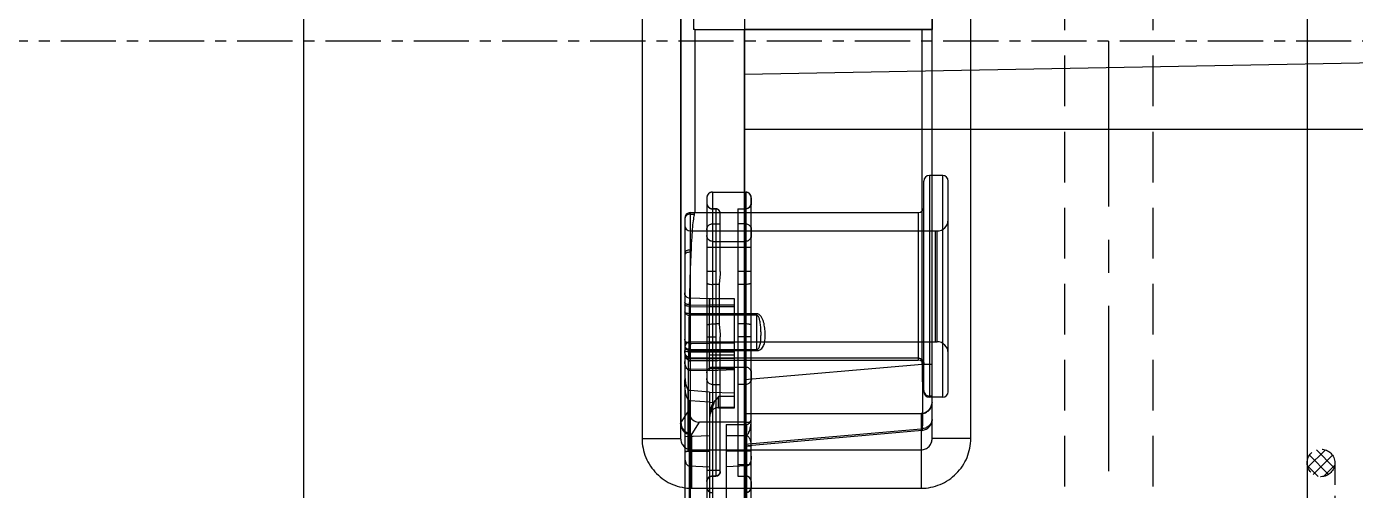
# Model space of a CAD drawing. Header units: millimetres. Extents: x 27275 to 28529, y -21406 to -20519.
# Drawn here: x 27474.2 to 27594.7, y -20817 to -20774.9 of the extents above; entities that cross this region are included whole.
import ezdxf

# ---------------------------------------------------------------- set-up
doc = ezdxf.new("R2010")
doc.units = ezdxf.units.MM
doc.header["$LTSCALE"] = 8
doc.linetypes.add('CENTER', pattern=[2, 1.25, -0.25, 0.25, -0.25])
doc.linetypes.add('HIDDEN', pattern=[0.375, 0.25, -0.125])
for name, color, linetype in [('Cav-cor', 30, 'Continuous'), ('CL', 1, 'Continuous'), ('Ru', 8, 'Continuous'), ('WT', 4, 'Continuous')]:
    doc.layers.add(name, color=color, linetype=linetype)

# ---------------------------------------------------------------- blocks, each defined once
blk = doc.blocks.new('20150513.134757')
at = {"layer": 'WT', "linetype": 'HIDDEN'}
h = blk.add_hatch(dxfattribs=at)
h.set_pattern_fill('ANSI37', color=125, scale=0.25, angle=180, style=0)
h.set_pattern_definition([(135, (36119.48756, -17509.4995), (0.561266008, 0.561266008), []), (45, (36119.48756, -17509.4995), (0.561266008, -0.561266008), [])])
h.paths.add_polyline_path([(-8, 1.25, -1), (-5.5, 1.25, -1)])
h.paths.add_polyline_path([(5.5, 1.25, -1), (8, 1.25, -1)])
at = {"layer": 'WT', "color": 125, "linetype": 'HIDDEN'}
for p, q in [((-6.75, 2.5), (6.75, 2.5)), ((-6.75, 0), (6.75, 0))]:
    blk.add_line(p, q, dxfattribs=at)
for centre in [(-6.75, 1.25), (6.75, 1.25)]:
    blk.add_circle(centre, 1.25, dxfattribs=at)
blk = doc.blocks.new('20160902.184432')
at = {"layer": 'Cav-cor', "color": 241}
for p, q in [((-7.64, 123.44), (-7.64, 51.37)), ((-4.14, 123.44), (-4.14, 51.37)), ((18.66, 51.37), (18.66, 123.44)), ((22.16, 51.37), (22.16, 123.44)), ((-4.11, 122.02), (-4.11, 52.78)), ((1.66, 121.96), (1.66, 88.47)), ((-2.97, 103.39), (-2.97, 88.47)), ((-2.97, 103.39), (-2.97, 88.47)), ((1.66, 100.24), (1.66, -35.38)), ((18.66, 99.89), (18.66, 88.47)), ((-2.84, 88.47), (-2.97, 88.47)), ((-2.84, 88.47), (18.66, 88.47)), ((-2.84, 88.47), (-2.84, 71.86)), ((17.75, 88.47), (1.66, 88.47)), ((1.66, 73.71), (1.66, 88.47)), ((17.75, 88.47), (1.66, 88.47)), ((1.66, 73.71), (1.66, 88.47)), ((1.66, -57.6), (1.66, 88.47)), ((18.66, 88.47), (17.75, 88.47)), ((18.66, 88.47), (17.75, 88.47)), ((17.75, 58.08), (17.75, 88.47)), ((17.91, 55.61), (17.91, 74.72)), ((18.41, 75.23), (18.41, 55.11)), ((19.62, 75.23), (18.41, 75.23)), ((19.62, 55.11), (19.62, 75.23)), ((20.12, 55.61), (20.12, 74.72)), ((-1.26, 73.71), (1.66, 73.71)), ((-1.26, 73.71), (-1.26, 33.17)), ((-1.26, 73.71), (1.76, 73.71)), ((1.66, 73.71), (1.76, 73.71)), ((1.76, 73.71), (1.76, 34.97)), ((-1.76, 73.21), (-1.76, 72.71)), ((-1.76, 73.21), (-1.76, 33.17)), ((2.26, 73.21), (2.26, 72.71)), ((2.26, -31.51), (2.26, 73.21)), ((-3.77, 71.35), (-3.77, -28.41)), ((-3.27, 71.86), (-3.27, 58.48)), ((-3.27, 71.86), (17.4, 71.86)), ((-3.27, 71.72), (-2.9, 71.73)), ((-0.96, 72.2), (-1.26, 72.2)), ((-1.26, 72.2), (-0.96, 72.2)), ((-0.96, 72.2), (-0.96, 47.96)), ((-0.55, 70.83), (-0.55, 71.8)), ((-0.55, 66.51), (-0.55, 71.8)), ((1.06, 72.2), (1.06, 70.83)), ((1.06, 72.2), (1.76, 72.2)), ((1.06, 72.2), (1.06, 47.96)), ((1.06, 72.2), (1.76, 72.2)), ((17.4, 71.86), (17.4, 58.48)), ((-3.27, 70.2), (19.11, 70.2)), ((-1.76, 70.31), (-1.76, 69.78)), ((-1.26, 70.83), (-0.55, 70.83)), ((-1.26, 70.83), (-0.55, 70.83)), ((1.76, 70.83), (1.06, 70.83)), ((1.76, 70.83), (1.06, 70.83)), ((2.26, 70.31), (2.26, 69.78)), ((18.96, 60.14), (18.96, 70.2)), ((19.11, 60.14), (19.11, 70.2)), ((2.26, 68.68), (-1.76, 68.68)), ((-1.26, 69.25), (1.66, 69.25)), ((-1.26, 69.25), (1.76, 69.25)), ((1.66, 57.85), (1.66, 69.25)), ((1.66, 69.25), (1.76, 69.25)), ((1.66, 57.85), (1.66, 69.25)), ((-3.2, 68.48), (-3.28, 68.47)), ((-3.28, 68.47), (-3.28, 68.28)), ((-3.28, 68.28), (-3.28, 66.45)), ((-3.21, 68.28), (-3.28, 68.28)), ((-0.96, 66.53), (-1.76, 66.53)), ((2.26, 66.53), (1.06, 66.53)), ((-0.96, 65.35), (-1.26, 65.35)), ((-0.64, 65.32), (-0.64, 61.79)), ((1.76, 65.35), (1.06, 65.35)), ((-1.51, 64.04), (-3.28, 64.09)), ((0.75, 64.04), (-1.51, 64.04)), ((-1.51, 63.45), (-1.51, 64.04)), ((0.75, 54.15), (0.75, 64.04)), ((-3.28, 59.22), (-3.28, 63.5)), ((-3.28, 63.5), (-1.51, 63.45)), ((-3.27, 63.35), (-1.51, 63.31)), ((2.77, 62.68), (-3.27, 62.68)), ((-1.51, 57.52), (-1.51, 63.45)), ((0.75, 63.45), (-1.51, 63.45)), ((0.75, 63.31), (-1.51, 63.31)), ((2.77, 59.34), (2.77, 62.68)), ((2.77, 62.54), (-3.27, 62.54)), ((-1.26, 61.76), (-0.96, 61.76)), ((1.76, 61.76), (1.06, 61.76)), ((-1.76, 60.58), (-0.96, 60.58)), ((-0.55, 60.6), (-0.55, 60.6)), ((-0.55, 48.36), (-0.55, 60.6)), ((2.26, 60.58), (1.06, 60.58)), ((-3.28, 59.22), (0.75, 59.22)), ((-3.28, 58.64), (-3.28, 59.22)), ((-3.27, 60.14), (19.11, 60.14)), ((-3.27, 59.99), (-1.51, 60.01)), ((-3.27, 59.44), (2.77, 59.44)), ((-3.27, 59.34), (2.77, 59.34)), ((0.75, 60.01), (-1.51, 60.01)), ((-1.51, 58.92), (-1.51, 59.22)), ((-3.77, 58.64), (0.75, 58.64)), ((-3.42, 53.85), (-3.42, 58.64)), ((-3.28, 58.67), (-3.28, -26.82)), ((-1.51, 58.42), (-3.28, 58.41)), ((-3.27, 58.48), (17.4, 58.48)), ((0.75, 58.92), (-1.51, 58.92)), ((-1.51, 58.64), (-1.51, 58.92)), ((-1.51, 58.42), (0.75, 58.51)), ((-1.26, 57.85), (1.66, 57.85)), ((-1.26, 57.85), (1.76, 57.85)), ((17.75, 58.08), (1.66, 56.68)), ((1.66, 57.85), (1.76, 57.85)), ((1.75, 58.65), (1.75, 28.35)), ((1.77, 58.65), (1.77, 44.66)), ((17.4, 58.65), (1.77, 58.65)), ((18.66, 58.08), (17.75, 58.08)), ((-3.28, 57.65), (-3.53, 57.65)), ((-3.28, 57.65), (-1.51, 57.68)), ((-1.51, 57.52), (-3.28, 57.51)), ((-1.76, 57.32), (-1.76, 56.8)), ((0.75, 57.68), (-1.51, 57.68)), ((-1.51, 57.52), (0.75, 57.61)), ((2.26, 57.32), (2.26, 56.8)), ((-3.48, 55.81), (-3.48, 50.21)), ((-1.51, 55.58), (-3.28, 55.71)), ((-1.51, 55.58), (-1.51, -26.13)), ((-1.51, 55.58), (0.75, 55.5)), ((-1.26, 56.27), (-0.55, 56.27)), ((-1.26, 56.27), (-0.55, 56.27)), ((-0.55, 48.36), (-0.55, 56.27)), ((1.06, 56.27), (1.06, 47.96)), ((1.76, 56.27), (1.06, 56.27)), ((1.76, 56.27), (1.06, 56.27)), ((-3.38, 54.81), (-3.38, 41.92)), ((-1.51, 54.66), (-3.28, 54.79)), ((-1.51, 54.66), (-1.13, 54.64)), ((-0.7, 54.2), (-0.7, 55.16)), ((0.75, 55.16), (-0.7, 55.16)), ((18.66, 55.22), (18.41, 55.22)), ((19.62, 55.11), (18.41, 55.11)), ((-4.11, 52.78), (-3.42, 53.85)), ((-0.7, 54.15), (0.75, 54.15)), ((1.75, 53.62), (1.66, 53.62)), ((1.77, 53.62), (17.66, 53.62)), ((17.66, 53.62), (17.66, 46.85)), ((-3.11, 51.79), (-2.42, 52.85)), ((1.75, 52.84), (-2.42, 52.85)), ((0, 52.64), (0, -26.13)), ((0, 52.64), (1.76, 52.64)), ((1.66, 50.85), (17.66, 52.25)), ((1.66, 50.7), (17.75, 52.11)), ((1.87, 41.92), (1.87, 52.65)), ((-7.64, 51.37), (-4.14, 51.37)), ((-3.77, 51.56), (-1.51, 51.65)), ((-3.14, 46.85), (-3.14, 51.71)), ((1.87, 51.58), (0, 51.65)), ((0, 51.64), (1.74, 51.64)), ((1.77, 50.7), (2.26, 50.7)), ((22.16, 51.37), (18.66, 51.37)), ((-3.38, 50.23), (-1.51, 50.23)), ((-3.14, 50.34), (17.66, 50.34)), ((1.87, 50.22), (0, 50.22)), ((-3.38, 48.87), (-1.51, 48.8)), ((-0.55, 48.46), (-1.76, 48.46)), ((1.87, 48.87), (0, 48.8)), ((2.26, 48.97), (1.06, 48.97)), ((-1.76, 47.46), (-1.76, 46.95)), ((-0.96, 47.96), (-1.26, 47.96)), ((-1.26, 47.96), (-0.96, 47.96)), ((1.06, 47.96), (1.76, 47.96)), ((1.06, 47.96), (1.76, 47.96)), ((2.26, 47.46), (2.26, 46.95)), ((-3.14, 46.85), (17.66, 46.85))]:
    blk.add_line(p, q, dxfattribs=at)
blk.add_lwpolyline([(-3.28, 64.09), (-3.4, 64.1), (-3.55, 64.17), (-3.67, 64.28), (-3.75, 64.43), (-3.77, 64.59)], dxfattribs=at)
for centre, radius, start, end in [((18.41, 74.72), 0.503, 90, 180), ((19.62, 74.72), 0.503, 0, 90), ((-1.26, 73.21), 0.503, 90, 180), ((1.76, 73.21), 0.503, 0, 90), ((-1.26, 72.71), 0.503, 180, 270), ((1.76, 72.71), 0.503, 270, 0), ((17.4, 72.36), 0.503, 270, 0), ((-3.27, 71.35), 0.503, 90, 180), ((-0.96, 71.8), 0.402, 0, 90), ((19.11, 71.2), 1.01, 270, 0), ((-3.27, 70.7), 0.503, 180, 270), ((216.86, 58.89), 220.27, 177.557, 178.0331), ((60.22, 65.58), 63.48, 177.3841, 177.5612), ((-3.27, 59.63), 0.503, 90, 180), ((92.16, 58.65), 95.58, 179.5096, 180.0022), ((630.94, 56.44), 634.21, 179.67916, 179.89019), ((19.11, 59.13), 1.01, 0, 90), ((-3.27, 58.98), 0.503, 180, 270), ((1.76, 60.81), 2.16, 269.767, 270.233), ((17.4, 57.97), 0.503, 0, 90), ((18.41, 55.61), 0.503, 180, 270), ((19.62, 55.61), 0.503, 270, 0), ((-0.7, 53.35), 0.805, 90, 180), ((1.76, 53.14), 0.503, 270, 0), ((17.66, 53.1), 1, 275, 0), ((44.32, 52.41), 42.56, 179.832, 181.0455), ((1.74, 53.15), 1.51, 270.0011, 270.9989), ((-0.96, 48.36), 0.402, 270, 0), ((-1.26, 47.46), 0.503, 90, 180), ((1.76, 47.46), 0.503, 0, 90), ((-1.26, 46.95), 0.503, 180, 270), ((1.76, 46.95), 0.503, 270, 0)]:
    blk.add_arc(centre, radius, start, end, dxfattribs=at)
for centre, major_axis, ratio, start_param, end_param in [((-3.27, 59.4), (-0.013, -0.989), 0.508164, 5.596977, 6.292129), ((-3.27, 56.7), (0.013, -0.989), 0.508164, 5.833817, 6.239335), ((-3.27, 55.79), (0.01, -1), 0.501817, 6.041452, 6.239628), ((-41.8, 55.16), (-57.63, 0.46), 0.015559, 2.364637, 2.401428), ((17.66, 54.79), (0, -1.17), 0.85463, 1.42877, 1.570796), ((-2.42, 53.85), (-0.386, -0.927), 0.996047, 5.644046, 6.674542), ((1.76, 53.93), (-0.503, 0), 0.607558, 1.553343, 1.58825), ((1.86, 53.12), (-0.402, 0), 0.087077, 3.071036, 3.141593), ((1.76, 52.88), (-0.503, 0), 0.080809, 1.553343, 3.141593), ((-3.37, 49.78), (0.038, -0.444), 0.901583, 3.065142, 3.313911)]:
    blk.add_ellipse(centre, major_axis=major_axis, ratio=ratio, start_param=start_param, end_param=end_param, dxfattribs=at)
for points in [[(-1.26, 73.71), (-1.55, 73.71), (-1.76, 73.51), (-1.76, 73.21)], [(2.26, 73.21), (2.26, 73.51), (2.06, 73.71), (1.76, 73.71)], [(-1.76, 72.71), (-1.76, 72.41), (-1.55, 72.2), (-1.26, 72.2)], [(2.26, 72.71), (2.26, 72.41), (2.06, 72.2), (1.76, 72.2)], [(-0.55, 71.8), (-0.55, 72.04), (-0.72, 72.2), (-0.96, 72.2)], [(-0.55, 48.36), (-0.55, 48.13), (-0.72, 47.96), (-0.96, 47.96)], [(-1.76, 47.46), (-1.76, 47.75), (-1.55, 47.96), (-1.26, 47.96)], [(2.26, 47.46), (2.26, 47.75), (2.06, 47.96), (1.76, 47.96)], [(-1.76, 46.95), (-1.76, 46.66), (-1.55, 46.45), (-1.26, 46.45)], [(2.26, 46.95), (2.26, 46.66), (2.06, 46.45), (1.76, 46.45)]]:
    blk.add_rational_spline(points, [1, 0.8047378541, 0.8047378541, 1], degree=3, dxfattribs=at)
for points, knots in [([(-3.27, 71.72), (-3.33, 71.72), (-3.47, 71.7), (-3.63, 71.59), (-3.75, 71.43), (-3.77, 71.3), (-3.77, 71.23)], [0, 0, 0, 0, 0.252289, 0.503243, 0.752297, 1, 1, 1, 1]), ([(-3.27, 71.72), (-3.27, 71.34), (-3.27, 70.25), (-3.28, 69.17), (-3.28, 68.47)], [0, 0, 0, 0, 0.357724, 1, 1, 1, 1]), ([(-2.9, 71.73), (-2.92, 71.67), (-2.95, 71.51), (-3.01, 71.13), (-3.08, 70.49), (-3.15, 69.56), (-3.18, 68.86), (-3.2, 68.48)], [0, 0, 0, 0, 0.060624, 0.140853, 0.358365, 0.647271, 1, 1, 1, 1]), ([(-2.9, 71.73), (-2.9, 71.75), (-2.89, 71.78), (-2.87, 71.82), (-2.86, 71.85), (-2.84, 71.86), (-2.84, 71.86)], [0, 0, 0, 0, 0.388186, 0.677468, 0.873856, 1, 1, 1, 1]), ([(-1.76, 70.31), (-1.76, 70.37), (-1.74, 70.48), (-1.67, 70.63), (-1.56, 70.74), (-1.41, 70.82), (-1.31, 70.83), (-1.26, 70.83)], [0, 0, 0, 0, 0.206335, 0.411749, 0.610679, 0.807143, 1, 1, 1, 1]), ([(1.76, 70.83), (1.81, 70.83), (1.92, 70.82), (2.06, 70.74), (2.17, 70.63), (2.25, 70.48), (2.26, 70.37), (2.26, 70.31)], [0, 0, 0, 0, 0.192856, 0.389318, 0.588247, 0.793656, 1, 1, 1, 1]), ([(-1.26, 69.25), (-1.31, 69.25), (-1.41, 69.27), (-1.55, 69.35), (-1.67, 69.47), (-1.74, 69.62), (-1.76, 69.73), (-1.76, 69.78)], [0, 0, 0, 0, 0.190374, 0.385449, 0.58476, 0.791834, 1, 1, 1, 1]), ([(2.26, 69.78), (2.26, 69.73), (2.25, 69.62), (2.17, 69.47), (2.06, 69.35), (1.92, 69.27), (1.81, 69.25), (1.76, 69.25)], [0, 0, 0, 0, 0.208174, 0.415403, 0.614687, 0.809635, 1, 1, 1, 1]), ([(-3.28, 68.47), (-3.34, 68.47), (-3.47, 68.45), (-3.63, 68.39), (-3.74, 68.28), (-3.77, 68.18), (-3.77, 68.14)], [0, 0, 0, 0, 0.295414, 0.566155, 0.798633, 1, 1, 1, 1]), ([(-3.28, 68.28), (-3.34, 68.28), (-3.46, 68.26), (-3.63, 68.2), (-3.74, 68.1), (-3.77, 68), (-3.77, 67.96)], [0, 0, 0, 0, 0.299289, 0.572011, 0.803161, 1, 1, 1, 1]), ([(-3.28, 66.45), (-3.32, 65.34), (-3.38, 63.01), (-3.4, 60.68), (-3.41, 59.47)], [0, 0, 0, 0, 0.478663, 1, 1, 1, 1]), ([(-0.55, 66.51), (-0.55, 66.31), (-0.6, 65.92), (-0.64, 65.52), (-0.64, 65.32)], [0, 0, 0, 0, 0.493116, 1, 1, 1, 1]), ([(-1.76, 65.47), (-1.76, 65.45), (-1.72, 65.42), (-1.67, 65.4), (-1.61, 65.38), (-1.53, 65.37), (-1.42, 65.35), (-1.32, 65.35), (-1.26, 65.35)], [0, 0, 0, 0, 0.110853, 0.206144, 0.328143, 0.473751, 0.638311, 1, 1, 1, 1]), ([(-0.64, 65.32), (-0.69, 65.33), (-0.79, 65.35), (-0.9, 65.35), (-0.96, 65.35)], [0, 0, 0, 0, 0.449133, 1, 1, 1, 1]), ([(2.26, 65.47), (2.26, 65.45), (2.23, 65.42), (2.18, 65.4), (2.11, 65.38), (2.04, 65.37), (1.92, 65.35), (1.82, 65.35), (1.76, 65.35)], [0, 0, 0, 0, 0.110853, 0.206143, 0.328143, 0.47375, 0.638311, 1, 1, 1, 1]), ([(-3.28, 64.09), (-3.28, 64.09), (-3.28, 64.08), (-3.28, 64.08), (-3.28, 64.08), (-3.28, 64.07), (-3.28, 64.05), (-3.28, 64.03), (-3.28, 64), (-3.28, 63.97), (-3.28, 63.93), (-3.28, 63.86), (-3.28, 63.77), (-3.27, 63.64), (-3.27, 63.5), (-3.27, 63.4), (-3.27, 63.35)], [0, 0, 0, 0, 0.001141, 0.004526, 0.010165, 0.018042, 0.04043, 0.071528, 0.11117, 0.159113, 0.214986, 0.278409, 0.426293, 0.598995, 0.792174, 1, 1, 1, 1]), ([(-3.28, 63.5), (-3.28, 63.54), (-3.28, 63.62), (-3.28, 63.73), (-3.28, 63.84), (-3.28, 63.92), (-3.28, 63.98), (-3.28, 64.02), (-3.28, 64.04), (-3.28, 64.06), (-3.28, 64.07), (-3.28, 64.08), (-3.28, 64.08), (-3.28, 64.09), (-3.28, 64.09)], [0, 0, 0, 0, 0.213771, 0.409391, 0.582057, 0.728301, 0.84524, 0.891989, 0.930604, 0.960846, 0.982529, 0.99014, 0.995591, 1, 1, 1, 1]), ([(-1.51, 64.04), (-1.51, 64.04), (-1.51, 64.03), (-1.51, 64.03), (-1.51, 64.01), (-1.51, 63.99), (-1.51, 63.96), (-1.51, 63.91), (-1.51, 63.83), (-1.51, 63.72), (-1.51, 63.6), (-1.51, 63.46), (-1.51, 63.36), (-1.51, 63.31)], [0, 0, 0, 0, 0.004511, 0.017949, 0.040261, 0.071359, 0.110985, 0.158832, 0.277953, 0.425786, 0.598607, 0.792007, 1, 1, 1, 1]), ([(-3.28, 63.5), (-3.34, 63.5), (-3.43, 63.5), (-3.55, 63.53), (-3.66, 63.57), (-3.77, 63.64), (-3.77, 63.71)], [0, 0, 0, 0, 0.338765, 0.494631, 0.635253, 1, 1, 1, 1]), ([(-3.27, 63.35), (-3.33, 63.35), (-3.45, 63.36), (-3.59, 63.38), (-3.68, 63.41), (-3.74, 63.44), (-3.77, 63.47), (-3.77, 63.49)], [0, 0, 0, 0, 0.356102, 0.662458, 0.78408, 0.880434, 1, 1, 1, 1]), ([(-3.77, 62.87), (-3.77, 62.83), (-3.74, 62.73), (-3.62, 62.62), (-3.46, 62.55), (-3.33, 62.54), (-3.27, 62.54)], [0, 0, 0, 0, 0.201314, 0.434018, 0.704975, 1, 1, 1, 1]), ([(-3.27, 62.68), (-3.33, 62.68), (-3.45, 62.69), (-3.6, 62.72), (-3.69, 62.76), (-3.73, 62.79), (-3.76, 62.83), (-3.77, 62.86), (-3.77, 62.87)], [0, 0, 0, 0, 0.339053, 0.634392, 0.754918, 0.854396, 0.933921, 1, 1, 1, 1]), ([(2.77, 59.34), (2.86, 59.34), (3.04, 59.38), (3.23, 59.53), (3.35, 59.7), (3.45, 59.96), (3.52, 60.31), (3.54, 60.77), (3.52, 61.18), (3.47, 61.52), (3.42, 61.79), (3.35, 62.06), (3.25, 62.28), (3.15, 62.45), (3.05, 62.56), (2.92, 62.66), (2.82, 62.68), (2.77, 62.68)], [0, 0, 0, 0, 0.071953, 0.128246, 0.178666, 0.228484, 0.333048, 0.447379, 0.571628, 0.637278, 0.705139, 0.775146, 0.847309, 0.884323, 0.922043, 0.960636, 1, 1, 1, 1]), ([(-1.76, 61.64), (-1.76, 61.66), (-1.72, 61.68), (-1.67, 61.71), (-1.61, 61.72), (-1.53, 61.74), (-1.42, 61.75), (-1.32, 61.76), (-1.26, 61.76)], [0, 0, 0, 0, 0.110853, 0.206143, 0.328143, 0.47375, 0.638311, 1, 1, 1, 1]), ([(-0.64, 61.79), (-0.69, 61.78), (-0.79, 61.76), (-0.9, 61.76), (-0.96, 61.76)], [0, 0, 0, 0, 0.449133, 1, 1, 1, 1]), ([(-0.64, 61.79), (-0.64, 61.59), (-0.6, 61.19), (-0.55, 60.79), (-0.55, 60.6)], [0, 0, 0, 0, 0.506883, 1, 1, 1, 1]), ([(2.26, 61.64), (2.26, 61.66), (2.23, 61.68), (2.18, 61.71), (2.11, 61.72), (2.04, 61.74), (1.92, 61.75), (1.82, 61.76), (1.76, 61.76)], [0, 0, 0, 0, 0.110853, 0.206144, 0.328143, 0.473751, 0.638311, 1, 1, 1, 1]), ([(2.77, 59.44), (2.79, 59.44), (2.83, 59.45), (2.89, 59.5), (2.94, 59.56), (2.99, 59.65), (3.03, 59.76), (3.07, 59.91), (3.12, 60.16), (3.14, 60.48), (3.15, 60.88), (3.14, 61.3), (3.11, 61.65), (3.07, 61.94), (3.03, 62.12), (2.99, 62.27), (2.95, 62.36), (2.91, 62.43), (2.88, 62.48), (2.83, 62.52), (2.79, 62.54), (2.77, 62.54)], [0, 0, 0, 0, 0.01949, 0.036319, 0.066149, 0.094278, 0.12191, 0.177093, 0.233017, 0.348128, 0.467974, 0.592511, 0.721674, 0.788049, 0.855737, 0.890183, 0.925186, 0.943005, 0.961201, 0.980045, 1, 1, 1, 1]), ([(-3.27, 59.99), (-3.33, 59.99), (-3.46, 60.01), (-3.63, 60.09), (-3.74, 60.22), (-3.77, 60.33), (-3.77, 60.38)], [0, 0, 0, 0, 0.278602, 0.541389, 0.780029, 1, 1, 1, 1]), ([(-3.77, 59.77), (-3.77, 59.72), (-3.74, 59.6), (-3.63, 59.45), (-3.46, 59.36), (-3.33, 59.34), (-3.27, 59.34)], [0, 0, 0, 0, 0.233957, 0.477617, 0.734373, 1, 1, 1, 1]), ([(-3.77, 59.77), (-3.77, 59.73), (-3.74, 59.63), (-3.62, 59.53), (-3.46, 59.46), (-3.33, 59.44), (-3.27, 59.44)], [0, 0, 0, 0, 0.201314, 0.434018, 0.704975, 1, 1, 1, 1]), ([(-3.41, 59.47), (-3.46, 59.46), (-3.55, 59.46), (-3.65, 59.44), (-3.71, 59.43), (-3.75, 59.41), (-3.77, 59.4), (-3.77, 59.39)], [0, 0, 0, 0, 0.385654, 0.695871, 0.813431, 0.902959, 1, 1, 1, 1]), ([(-3.28, 58.67), (-3.36, 58.67), (-3.53, 58.74), (-3.68, 58.92), (-3.76, 59.13), (-3.77, 59.28), (-3.77, 59.35)], [0, 0, 0, 0, 0.276333, 0.52627, 0.764168, 1, 1, 1, 1]), ([(-3.28, 59.22), (-3.34, 59.22), (-3.46, 59.22), (-3.61, 59.24), (-3.71, 59.26), (-3.76, 59.28), (-3.77, 59.3), (-3.77, 59.3)], [0, 0, 0, 0, 0.371198, 0.686331, 0.90144, 0.963822, 1, 1, 1, 1]), ([(-3.77, 59.28), (-3.77, 59.17), (-3.74, 58.95), (-3.66, 58.74), (-3.6, 58.64)], [0, 0, 0, 0, 0.497177, 1, 1, 1, 1]), ([(-3.53, 57.65), (-3.58, 57.7), (-3.64, 57.81), (-3.74, 58.04), (-3.77, 58.23), (-3.77, 58.36)], [0, 0, 0, 0, 0.254378, 0.505189, 1, 1, 1, 1]), ([(-1.76, 57.32), (-1.76, 57.38), (-1.74, 57.49), (-1.67, 57.64), (-1.55, 57.76), (-1.41, 57.83), (-1.31, 57.85), (-1.26, 57.85)], [0, 0, 0, 0, 0.208166, 0.41524, 0.614551, 0.809626, 1, 1, 1, 1]), ([(1.76, 57.85), (1.81, 57.85), (1.92, 57.83), (2.06, 57.76), (2.17, 57.64), (2.25, 57.49), (2.26, 57.38), (2.26, 57.32)], [0, 0, 0, 0, 0.190365, 0.385313, 0.584597, 0.791826, 1, 1, 1, 1]), ([(17.4, 58.65), (17.47, 58.65), (17.6, 58.62), (17.77, 58.51), (17.88, 58.34), (17.91, 58.2), (17.91, 58.14)], [0, 0, 0, 0, 0.24994, 0.499878, 0.749895, 1, 1, 1, 1]), ([(17.75, 58.08), (17.76, 57.7), (17.77, 56.93), (17.78, 55.83), (17.78, 54.95), (17.79, 54.31), (17.79, 53.87), (17.79, 53.48), (17.78, 53.13), (17.78, 52.83), (17.78, 52.61), (17.77, 52.46), (17.77, 52.37), (17.77, 52.29), (17.77, 52.23), (17.76, 52.18), (17.76, 52.14), (17.76, 52.12), (17.75, 52.11), (17.75, 52.11), (17.75, 52.11)], [0, 0, 0, 0, 0.194992, 0.38249, 0.555319, 0.634115, 0.706797, 0.772667, 0.831086, 0.881499, 0.923423, 0.941079, 0.95647, 0.969565, 0.980337, 0.988761, 0.994823, 0.99853, 0.999519, 1, 1, 1, 1]), ([(-3.77, 57.38), (-3.77, 57.24), (-3.76, 56.97), (-3.73, 56.63), (-3.69, 56.37), (-3.65, 56.17), (-3.6, 56.01), (-3.54, 55.89), (-3.5, 55.83), (-3.48, 55.81)], [0, 0, 0, 0, 0.250775, 0.501376, 0.626559, 0.751556, 0.876181, 0.938266, 1, 1, 1, 1]), ([(-3.38, 54.81), (-3.41, 54.83), (-3.47, 54.89), (-3.55, 55.04), (-3.61, 55.23), (-3.67, 55.47), (-3.71, 55.71), (-3.74, 55.95), (-3.77, 56.28), (-3.77, 56.52), (-3.77, 56.69)], [0, 0, 0, 0, 0.062436, 0.124904, 0.249787, 0.374769, 0.499791, 0.624836, 0.749894, 1, 1, 1, 1]), ([(-3.28, 57.51), (-3.33, 57.51), (-3.43, 57.55), (-3.5, 57.62), (-3.53, 57.65)], [0, 0, 0, 0, 0.509111, 1, 1, 1, 1]), ([(-1.26, 56.27), (-1.31, 56.27), (-1.41, 56.29), (-1.56, 56.36), (-1.67, 56.48), (-1.74, 56.63), (-1.76, 56.74), (-1.76, 56.8)], [0, 0, 0, 0, 0.192857, 0.389321, 0.588251, 0.793665, 1, 1, 1, 1]), ([(2.26, 56.8), (2.26, 56.74), (2.25, 56.63), (2.17, 56.48), (2.06, 56.36), (1.92, 56.29), (1.81, 56.27), (1.76, 56.27)], [0, 0, 0, 0, 0.206344, 0.411753, 0.610682, 0.807144, 1, 1, 1, 1]), ([(17.91, 55.73), (17.91, 55.66), (17.93, 55.53), (18.04, 55.36), (18.21, 55.25), (18.34, 55.22), (18.41, 55.22)], [0, 0, 0, 0, 0.250069, 0.500059, 0.750013, 1, 1, 1, 1]), ([(-0.7, 55.16), (-0.8, 55.05), (-1, 54.83), (-1.26, 54.48), (-1.45, 54.09), (-1.51, 53.8), (-1.51, 53.65)], [0, 0, 0, 0, 0.250303, 0.500489, 0.750432, 1, 1, 1, 1]), ([(-1.13, 54.64), (-1.14, 54.53), (-1.19, 54.37), (-1.28, 54.17), (-1.37, 53.97), (-1.47, 53.71), (-1.51, 53.49), (-1.51, 53.38)], [0, 0, 0, 0, 0.248736, 0.374717, 0.500743, 0.751421, 1, 1, 1, 1]), ([(17.66, 53.62), (17.79, 53.62), (18.06, 53.68), (18.34, 53.87), (18.51, 54.07), (18.6, 54.25), (18.65, 54.44), (18.66, 54.57), (18.66, 54.64)], [0, 0, 0, 0, 0.249388, 0.498755, 0.624026, 0.74945, 0.874645, 1, 1, 1, 1]), ([(18.66, 54.64), (18.65, 54.58), (18.63, 54.45), (18.56, 54.27), (18.47, 54.09), (18.31, 53.89), (18.05, 53.68), (17.79, 53.62), (17.66, 53.62)], [0, 0, 0, 0, 0.125263, 0.250857, 0.376131, 0.501452, 0.750945, 1, 1, 1, 1]), ([(18.65, 54.63), (18.64, 54.5), (18.57, 54.25), (18.36, 53.92), (18.05, 53.68), (17.79, 53.62), (17.66, 53.62)], [0, 0, 0, 0, 0.250463, 0.500691, 0.750544, 1, 1, 1, 1]), ([(-3.42, 53.85), (-3.42, 53.76), (-3.39, 53.58), (-3.32, 53.41), (-3.28, 53.34)], [0, 0, 0, 0, 0.500222, 1, 1, 1, 1]), ([(-1.47, 53.6), (-1.44, 53.68), (-1.36, 53.83), (-1.19, 54.02), (-0.97, 54.16), (-0.79, 54.2), (-0.7, 54.2)], [0, 0, 0, 0, 0.239555, 0.485493, 0.73911, 1, 1, 1, 1]), ([(1.77, 51.64), (1.81, 51.64), (1.88, 51.67), (1.95, 51.74), (2.01, 51.83), (2.07, 51.96), (2.13, 52.12), (2.18, 52.32), (2.22, 52.52), (2.25, 52.8), (2.26, 53.01), (2.26, 53.14)], [0, 0, 0, 0, 0.06471, 0.128451, 0.19153, 0.254242, 0.379042, 0.503489, 0.627749, 0.751903, 1, 1, 1, 1]), ([(18.66, 53.1), (18.66, 52.99), (18.61, 52.76), (18.38, 52.48), (18.05, 52.29), (17.79, 52.25), (17.66, 52.25)], [0, 0, 0, 0, 0.231679, 0.474464, 0.732183, 1, 1, 1, 1]), ([(-4.14, 52.7), (-4.14, 52.71), (-4.13, 52.74), (-4.12, 52.77), (-4.11, 52.78)], [0, 0, 0, 0, 0.235419, 1, 1, 1, 1]), ([(-4.14, 52.7), (-4.14, 52.57), (-4.08, 52.31), (-3.86, 51.98), (-3.53, 51.76), (-3.27, 51.71), (-3.14, 51.71)], [0, 0, 0, 0, 0.249655, 0.499469, 0.749593, 1, 1, 1, 1]), ([(-4.11, 52.78), (-4.11, 52.65), (-4.06, 52.39), (-3.83, 52.06), (-3.5, 51.84), (-3.24, 51.79), (-3.11, 51.79)], [0, 0, 0, 0, 0.249673, 0.499694, 0.749894, 1, 1, 1, 1]), ([(1.74, 51.64), (1.74, 51.73), (1.74, 51.9), (1.74, 52.15), (1.75, 52.36), (1.76, 52.49), (1.76, 52.54)], [0, 0, 0, 0, 0.305642, 0.588241, 0.825582, 1, 1, 1, 1]), ([(1.74, 51.64), (1.74, 51.7), (1.74, 51.83), (1.74, 52.02), (1.75, 52.19), (1.76, 52.3), (1.76, 52.35)], [0, 0, 0, 0, 0.275656, 0.540903, 0.785318, 1, 1, 1, 1]), ([(1.76, 52.54), (1.76, 52.55), (1.76, 52.57), (1.76, 52.6), (1.76, 52.61), (1.76, 52.63), (1.76, 52.63), (1.76, 52.64), (1.76, 52.64), (1.76, 52.64)], [0, 0, 0, 0, 0.432413, 0.604571, 0.746429, 0.857274, 0.936671, 0.98428, 1, 1, 1, 1]), ([(1.76, 52.35), (1.76, 52.37), (1.76, 52.41), (1.76, 52.47), (1.76, 52.52), (1.76, 52.56), (1.76, 52.6), (1.76, 52.62), (1.76, 52.63), (1.76, 52.64), (1.76, 52.64), (1.76, 52.64), (1.76, 52.64)], [0, 0, 0, 0, 0.22394, 0.423379, 0.596134, 0.740025, 0.85313, 0.934561, 0.9632, 0.983686, 0.995947, 1, 1, 1, 1]), ([(1.77, 51.64), (1.77, 51.7), (1.76, 51.94), (1.76, 52.18), (1.76, 52.35)], [0, 0, 0, 0, 0.275255, 1, 1, 1, 1]), ([(2.26, 52.94), (2.25, 52.94), (2.24, 52.95), (2.23, 52.97), (2.23, 52.97)], [0, 0, 0, 0, 0.606416, 1, 1, 1, 1]), ([(2.26, 52.94), (2.26, 52.94), (2.26, 52.94), (2.26, 52.93), (2.26, 52.93)], [0, 0, 0, 0, 0.334879, 1, 1, 1, 1]), ([(17.75, 52.11), (17.74, 52.11), (17.73, 52.12), (17.71, 52.15), (17.68, 52.19), (17.67, 52.23), (17.66, 52.25)], [0, 0, 0, 0, 0.125966, 0.324359, 0.615266, 1, 1, 1, 1]), ([(-7.64, 51.37), (-7.64, 51.07), (-7.58, 50.48), (-7.32, 49.63), (-6.9, 48.85), (-6.34, 48.16), (-5.66, 47.59), (-4.87, 47.17), (-4.02, 46.91), (-3.43, 46.85), (-3.14, 46.85)], [0, 0, 0, 0, 0.125004, 0.249992, 0.374998, 0.500001, 0.625004, 0.750009, 0.875003, 1, 1, 1, 1]), ([(-4.14, 51.37), (-4.14, 51.24), (-4.09, 50.97), (-3.87, 50.63), (-3.54, 50.4), (-3.27, 50.34), (-3.14, 50.34)], [0, 0, 0, 0, 0.246145, 0.4944, 0.74593, 1, 1, 1, 1]), ([(-3.14, 51.71), (-3.14, 51.71), (-3.13, 51.74), (-3.12, 51.77), (-3.11, 51.79)], [0, 0, 0, 0, 0.236718, 1, 1, 1, 1]), ([(2.26, 50.69), (2.26, 50.77), (2.25, 50.95), (2.21, 51.16), (2.15, 51.32), (2.08, 51.44), (2, 51.54), (1.91, 51.58), (1.87, 51.58)], [0, 0, 0, 0, 0.249872, 0.499665, 0.624675, 0.749674, 0.874833, 1, 1, 1, 1]), ([(17.66, 50.34), (17.8, 50.34), (18.07, 50.4), (18.4, 50.63), (18.61, 50.97), (18.66, 51.24), (18.66, 51.37)], [0, 0, 0, 0, 0.25407, 0.5056, 0.753855, 1, 1, 1, 1]), ([(17.66, 46.85), (17.96, 46.85), (18.55, 46.91), (19.4, 47.17), (20.18, 47.59), (20.87, 48.16), (21.43, 48.85), (21.85, 49.63), (22.11, 50.48), (22.16, 51.07), (22.16, 51.37)], [0, 0, 0, 0, 0.124997, 0.249991, 0.374996, 0.499999, 0.625002, 0.750008, 0.874996, 1, 1, 1, 1]), ([(-3.77, 50.23), (-3.77, 50.23), (-3.77, 50.22), (-3.77, 50.23), (-3.76, 50.23), (-3.74, 50.23), (-3.73, 50.23), (-3.7, 50.23), (-3.66, 50.23), (-3.6, 50.23), (-3.53, 50.23), (-3.46, 50.23), (-3.4, 50.23), (-3.38, 50.23)], [0, 0, 0, 0, 0.004298, 0.01716, 0.038572, 0.068518, 0.106953, 0.153727, 0.271587, 0.420205, 0.595786, 0.792693, 1, 1, 1, 1]), ([(-3.48, 50.21), (-3.52, 50.2), (-3.59, 50.18), (-3.68, 50.16), (-3.74, 50.14), (-3.77, 50.13), (-3.77, 50.12), (-3.77, 50.11)], [0, 0, 0, 0, 0.39717, 0.709952, 0.909887, 0.966436, 1, 1, 1, 1]), ([(-3.77, 49.76), (-3.77, 49.68), (-3.76, 49.5), (-3.72, 49.29), (-3.66, 49.13), (-3.59, 49.01), (-3.51, 48.91), (-3.42, 48.87), (-3.38, 48.87)], [0, 0, 0, 0, 0.249872, 0.499665, 0.624675, 0.749674, 0.874833, 1, 1, 1, 1]), ([(2.26, 50.23), (2.26, 50.23), (2.26, 50.22), (2.26, 50.23), (2.25, 50.23), (2.24, 50.23), (2.22, 50.23), (2.19, 50.23), (2.15, 50.23), (2.09, 50.23), (2.03, 50.23), (1.95, 50.23), (1.9, 50.23), (1.87, 50.23)], [0, 0, 0, 0, 0.004298, 0.01716, 0.038572, 0.068518, 0.106953, 0.153727, 0.271587, 0.420205, 0.595786, 0.792693, 1, 1, 1, 1]), ([(2.26, 50.22), (2.26, 50.22), (2.26, 50.22), (2.26, 50.22), (2.25, 50.22), (2.24, 50.22), (2.22, 50.22), (2.19, 50.22), (2.15, 50.22), (2.09, 50.22), (2.03, 50.22), (1.95, 50.22), (1.9, 50.22), (1.87, 50.22)], [0, 0, 0, 0, 0.004298, 0.01716, 0.038572, 0.068518, 0.106953, 0.153727, 0.271587, 0.420205, 0.595786, 0.792693, 1, 1, 1, 1]), ([(2.26, 49.76), (2.26, 49.68), (2.25, 49.5), (2.21, 49.29), (2.15, 49.13), (2.08, 49.01), (2, 48.91), (1.91, 48.87), (1.87, 48.87)], [0, 0, 0, 0, 0.249872, 0.499665, 0.624675, 0.749674, 0.874833, 1, 1, 1, 1])]:
    blk.add_open_spline(points, degree=3, knots=knots, dxfattribs=at)
for points in [[(-1.76, 70.31), (-1.76, 70.37), (-1.74, 70.48), (-1.67, 70.63), (-1.56, 70.74), (-1.41, 70.82), (-1.31, 70.83), (-1.26, 70.83)], [(1.76, 70.83), (1.81, 70.83), (1.91, 70.82), (2.06, 70.74), (2.17, 70.63), (2.25, 70.48), (2.26, 70.37), (2.26, 70.31)], [(-1.26, 69.25), (-1.31, 69.25), (-1.41, 69.27), (-1.55, 69.35), (-1.67, 69.46), (-1.74, 69.62), (-1.76, 69.73), (-1.76, 69.78)], [(2.26, 69.78), (2.26, 69.73), (2.25, 69.62), (2.17, 69.46), (2.06, 69.35), (1.91, 69.27), (1.81, 69.25), (1.76, 69.25)], [(1.75, 58.65), (0.08, 58.66), (-1.6, 58.66), (-3.28, 58.67)], [(-1.76, 57.32), (-1.76, 57.38), (-1.74, 57.49), (-1.67, 57.64), (-1.55, 57.76), (-1.41, 57.84), (-1.31, 57.85), (-1.26, 57.85)], [(1.76, 57.85), (1.81, 57.85), (1.91, 57.84), (2.06, 57.76), (2.17, 57.64), (2.25, 57.49), (2.26, 57.38), (2.26, 57.32)], [(-1.26, 56.27), (-1.31, 56.27), (-1.41, 56.29), (-1.56, 56.36), (-1.67, 56.48), (-1.74, 56.63), (-1.76, 56.74), (-1.76, 56.8)], [(2.26, 56.8), (2.26, 56.74), (2.25, 56.63), (2.17, 56.48), (2.06, 56.36), (1.91, 56.29), (1.81, 56.27), (1.76, 56.27)]]:
    blk.add_open_spline(points, degree=3, dxfattribs=at)

msp = doc.modelspace()

# ---------------------------------------------------------------- linework, layer by layer
at = {"linetype": 'Continuous'}
msp.add_line((27599.851, -20784.286), (27539.351, -20784.286), dxfattribs=at)
at = {"layer": 'Cav-cor', "color": 241}
for p, q in [((27499.351, -20631.286), (27499.351, -20921.286)), ((27539.351, -20631.286), (27539.351, -20921.286)), ((27590.351, -20631.286), (27590.351, -20921.286))]:
    msp.add_line(p, q, dxfattribs=at)
at = {"layer": 'CL', "color": 7, "linetype": 'CENTER', "ltscale": 0.5}
msp.add_line((27650.351, -20776.286), (27309.351, -20776.286), dxfattribs=at)
at = {"layer": 'Ru'}
msp.add_lwpolyline([(27616.415, -20777.886), (27539.351, -20779.286)], dxfattribs=at)
at = {"layer": 'WT', "color": 125, "linetype": 'CENTER', "ltscale": 1.5}
msp.add_line((27572.351, -20656.286), (27572.351, -20921.286), dxfattribs=at)
at = {"layer": 'WT', "color": 125, "linetype": 'HIDDEN', "ltscale": 2.3}
for p, q in [((27568.351, -20660.286), (27568.351, -20892.286)), ((27576.351, -20660.286), (27576.351, -20892.286))]:
    msp.add_line(p, q, dxfattribs=at)

# ---------------------------------------------------------------- block references
at = {"layer": 'Cav-cor'}
msp.add_blockref('20160902.184432', (27537.687, -20863.687), dxfattribs=at)
at = {"layer": 'WT', "color": 125, "linetype": 'HIDDEN', "ltscale": 2.3, "rotation": -90.00000000000001}
msp.add_blockref('20150513.134757', (27590.351, -20821.286), dxfattribs=at)

doc.saveas('drawing.dxf')
